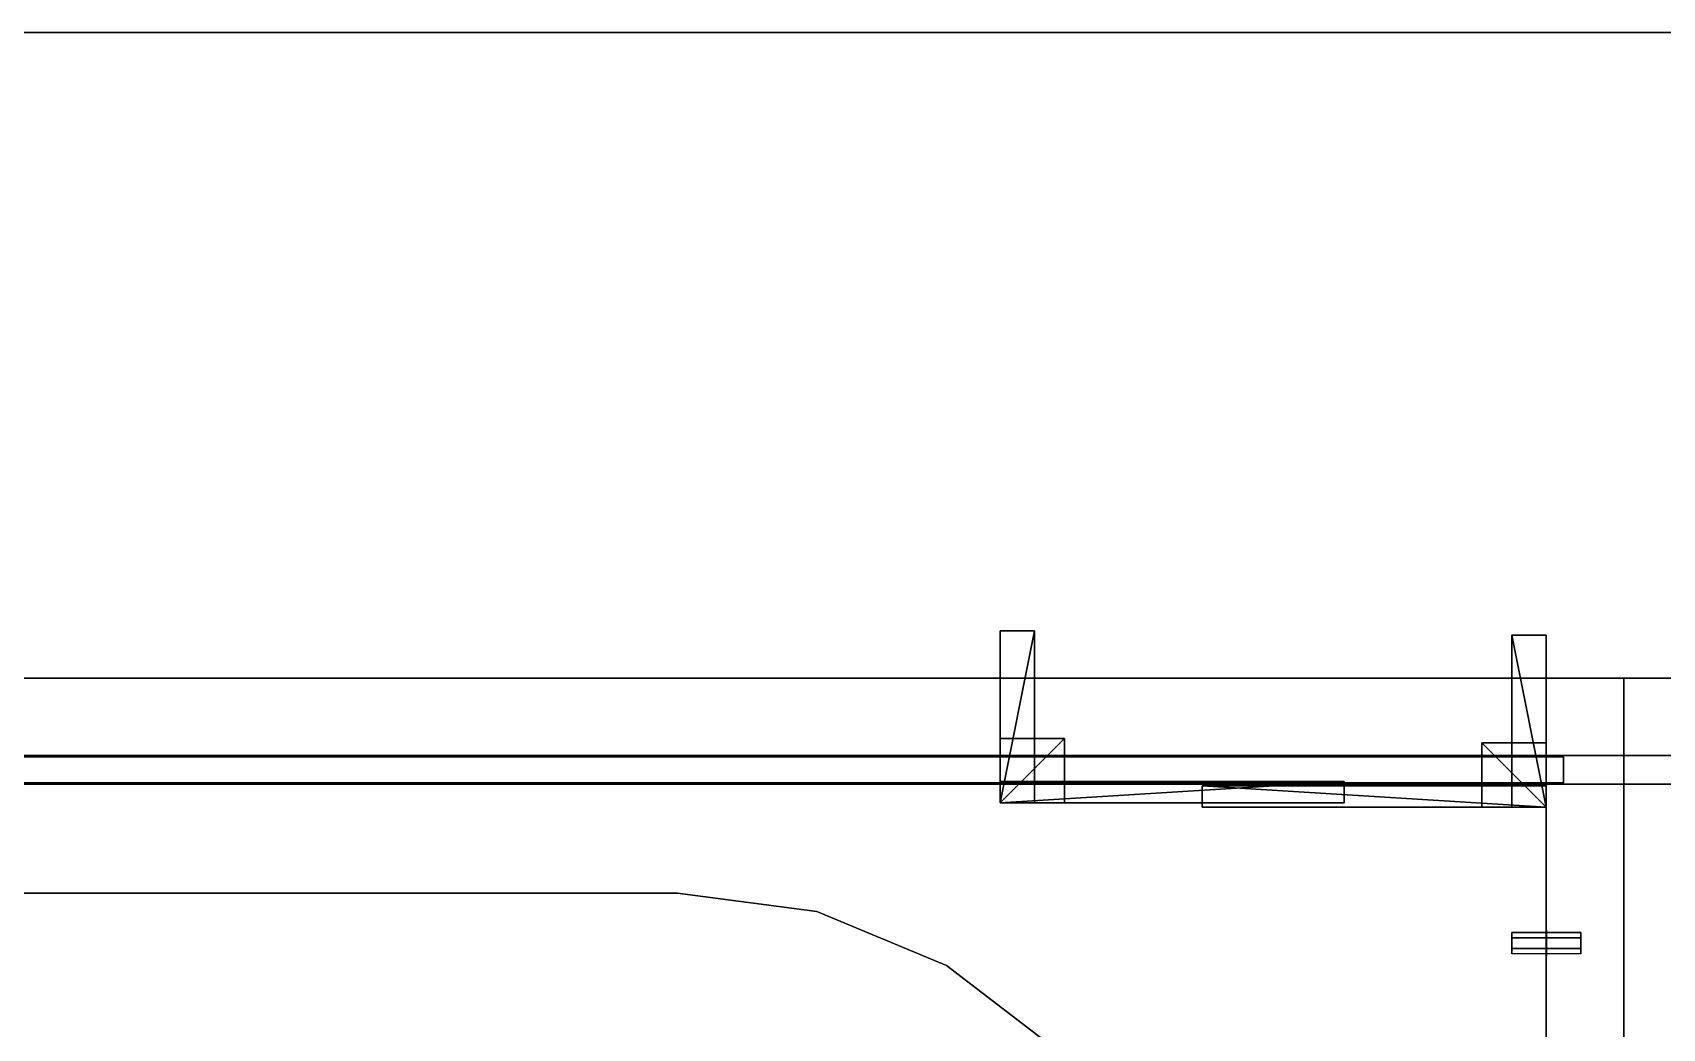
# Model space of a CAD drawing. Extents: x 0 to 3903, y -1756 to 0.
# Drawn here: x 2775 to 3154, y -249.4 to -18 of the extents above; entities that cross this region are included whole.
import ezdxf

# ---------------------------------------------------------------- set-up
doc = ezdxf.new("R2010")
doc.units = 0
for name, color, linetype in [('LAYER0', 7, 'CONTINUOUS'), ('LAYER1', 7, 'CONTINUOUS'), ('LAYER145', 35, 'CONTINUOUS'), ('LAYER146', 35, 'CONTINUOUS'), ('LAYER149', 35, 'CONTINUOUS'), ('LAYER151', 8, 'CONTINUOUS'), ('LAYER233', 7, 'CONTINUOUS'), ('LAYER242', 2, 'CONTINUOUS'), ('LAYER243', 7, 'CONTINUOUS'), ('LAYER244', 253, 'CONTINUOUS'), ('LAYER245', 253, 'CONTINUOUS'), ('LAYER246', 253, 'CONTINUOUS'), ('LAYER247', 253, 'CONTINUOUS'), ('LAYER248', 253, 'CONTINUOUS'), ('LAYER249', 253, 'CONTINUOUS'), ('LAYER250', 7, 'CONTINUOUS'), ('LAYER251', 7, 'CONTINUOUS'), ('LAYER252', 7, 'CONTINUOUS'), ('LAYER253', 7, 'CONTINUOUS'), ('LAYER254', 7, 'CONTINUOUS'), ('LAYER258', 254, 'CONTINUOUS'), ('LAYER259', 7, 'CONTINUOUS'), ('LAYER263', 254, 'CONTINUOUS'), ('LAYER278', 7, 'CONTINUOUS'), ('LAYER47', 2, 'CONTINUOUS'), ('LAYER48', 7, 'CONTINUOUS'), ('LAYER49', 253, 'CONTINUOUS'), ('LAYER50', 253, 'CONTINUOUS'), ('LAYER51', 253, 'CONTINUOUS'), ('LAYER52', 253, 'CONTINUOUS'), ('LAYER53', 253, 'CONTINUOUS'), ('LAYER54', 253, 'CONTINUOUS'), ('LAYER55', 7, 'CONTINUOUS'), ('LAYER68', 7, 'CONTINUOUS'), ('LAYER70', 7, 'CONTINUOUS')]:
    doc.layers.add(name, color=color, linetype=linetype)

msp = doc.modelspace()

# ---------------------------------------------------------------- linework, layer by layer
at = {"layer": 'LAYER0', "invisible_edges": 1}
for points in [[(3902.994, -18.002), (0.0042, -1756.002), (0.0042, -18.002), (3902.994, -18.002)], [(0.0042, -1756.002), (3902.994, -18.002), (3902.994, -1756.002), (0.0042, -1756.002)], [(0.0042, -18.002, 5), (3902.994, -18.002), (0.0042, -18.002), (0.0042, -18.002, 5)], [(3902.994, -18.002), (0.0042, -18.002, 5), (3902.994, -18.002, 5), (3902.994, -18.002)], [(3902.994, -1756.002, 5), (0.0042, -18.002, 5), (0.0042, -1756.002, 5), (3902.994, -1756.002, 5)], [(0.0042, -18.002, 5), (3902.994, -1756.002, 5), (3902.994, -18.002, 5), (0.0042, -18.002, 5)]]:
    msp.add_3dface(points, dxfattribs=at)
at = {"layer": 'LAYER1'}
for points, invisible_edges in [([(150.0021, -168.0032, 5), (0.0021, -18.0032, 5), (3903.002, -18.0032, 5), (150.0021, -168.0032, 5)], 5), ([(0.0021, -18.0032, 2955), (3903.002, -18.0032, 5), (0.0021, -18.0032, 5), (0.0021, -18.0032, 2955)], 1), ([(3903.002, -18.0032, 5), (0.0021, -18.0032, 2955), (3903.002, -18.0032, 2955), (3903.002, -18.0032, 5)], 1), ([(150.0021, -168.0032, 5), (3903.002, -18.0032, 5), (3753.002, -168.0032, 5), (150.0021, -168.0032, 5)], 3), ([(150.0021, -168.0032, 2955), (3042.972, -168.0032, 1170), (3753.002, -168.0032, 2955), (150.0021, -168.0032, 2955)], 3), ([(150.0021, -168.0032, 2955), (666.0021, -168.0032, 1163), (3042.972, -168.0032, 1170), (150.0021, -168.0032, 2955)], 7), ([(150.0021, -168.0032, 5), (3162.972, -168.0032, 1090), (726.0021, -168.0032, 1083), (150.0021, -168.0032, 5)], 7), ([(3753.002, -168.0032, 5), (3162.972, -168.0032, 1090), (150.0021, -168.0032, 5), (3753.002, -168.0032, 5)], 3), ([(726.0021, -168.0032, 1163), (3042.972, -168.0032, 1170), (666.0021, -168.0032, 1163), (726.0021, -168.0032, 1163)], 3), ([(726.0021, -168.0032, 1163), (3042.972, -168.0032, 1090), (3042.972, -168.0032, 1170), (726.0021, -168.0032, 1163)], 5), ([(3042.972, -168.0032, 1090), (726.0021, -168.0032, 1083), (3162.972, -168.0032, 1090), (3042.972, -168.0032, 1090)], 3), ([(726.0021, -168.0032, 1083), (3042.972, -168.0032, 1090), (726.0021, -168.0032, 1163), (726.0021, -168.0032, 1083)], 3), ([(3162.972, -168.0032, 1170), (3753.002, -168.0032, 2955), (3042.972, -168.0032, 1170), (3162.972, -168.0032, 1170)], 3)]:
    msp.add_3dface(points, dxfattribs=dict(at, invisible_edges=invisible_edges))
at = {"layer": 'LAYER145'}
for points, invisible_edges in [([(3753, -168, 910), (2405, -168, 885), (2405, -168, 910), (3753, -168, 910)], 1), ([(2405, -168, 885), (3753, -168, 910), (3753, -168, 885), (2405, -168, 885)], 1), ([(2625, -218, 885), (2405, -168, 885), (2925, -218, 885), (2625, -218, 885)], 3), ([(3753, -168, 885), (2925, -218, 885), (2405, -168, 885), (3753, -168, 885)], 3), ([(2405, -168, 910), (2625, -218, 910), (3753, -168, 910), (2405, -168, 910)], 3), ([(2925, -218, 910), (3753, -168, 910), (2625, -218, 910), (2925, -218, 910)], 3), ([(2925, -218, 885), (3753, -168, 885), (2957.35, -222.26, 885), (2925, -218, 885)], 3), ([(2957.35, -222.26, 910), (3753, -168, 910), (2925, -218, 910), (2957.35, -222.26, 910)], 3), ([(2957.35, -222.26, 885), (3753, -168, 885), (2987.5, -234.75, 885), (2957.35, -222.26, 885)], 3), ([(2987.5, -234.75, 910), (3753, -168, 910), (2957.35, -222.26, 910), (2987.5, -234.75, 910)], 3), ([(2987.5, -234.75, 885), (3753, -168, 885), (3753, -738, 885), (2987.5, -234.75, 885)], 5), ([(3753, -168, 910), (2987.5, -234.75, 910), (3753, -738, 910), (3753, -168, 910)], 3), ([(2987.5, -234.75, 885), (3753, -738, 885), (3013.39, -254.6101, 885), (2987.5, -234.75, 885)], 3), ([(3753, -738, 910), (2987.5, -234.75, 910), (3013.39, -254.6101, 910), (3753, -738, 910)], 5)]:
    msp.add_3dface(points, dxfattribs=dict(at, invisible_edges=invisible_edges))
at = {"layer": 'LAYER146'}
for points, invisible_edges in [([(3735, -186, 910), (2405, -168, 910), (3753, -168, 910), (3735, -186, 910)], 5), ([(2405, -168, 910), (3735, -186, 910), (2423, -186, 910), (2405, -168, 910)], 5), ([(2405, -168, 930), (3753, -168, 910), (2405, -168, 910), (2405, -168, 930)], 1), ([(3753, -168, 910), (2405, -168, 930), (3753, -168, 930), (3753, -168, 910)], 1), ([(2405, -168, 930), (3735, -186, 930), (3753, -168, 930), (2405, -168, 930)], 3), ([(3735, -186, 930), (2405, -168, 930), (2423, -186, 930), (3735, -186, 930)], 3), ([(3735, -186, 930), (2423, -186, 910), (3735, -186, 910), (3735, -186, 930)], 1), ([(2423, -186, 910), (3735, -186, 930), (2423, -186, 930), (2423, -186, 910)], 1)]:
    msp.add_3dface(points, dxfattribs=dict(at, invisible_edges=invisible_edges))
at = {"layer": 'LAYER149'}
for points, invisible_edges in [([(3753, -168.001, 930), (3735, -186.001, 930), (155, -168.001, 930), (3753, -168.001, 930)], 3), ([(155, -168.001, 930), (3735, -186.001, 930), (173, -186.001, 930), (155, -168.001, 930)], 5), ([(155, -168.001, 980), (3753, -168.001, 930), (155, -168.001, 930), (155, -168.001, 980)], 1), ([(3753, -168.001, 930), (155, -168.001, 980), (3753, -168.001, 980), (3753, -168.001, 930)], 1), ([(3735, -186.001, 980), (3753, -168.001, 980), (155, -168.001, 980), (3735, -186.001, 980)], 5), ([(3735, -186.001, 980), (155, -168.001, 980), (173, -186.001, 980), (3735, -186.001, 980)], 3), ([(3735, -186.001, 980), (173, -186.001, 930), (3735, -186.001, 930), (3735, -186.001, 980)], 1), ([(173, -186.001, 930), (3735, -186.001, 980), (173, -186.001, 980), (173, -186.001, 930)], 1)]:
    msp.add_3dface(points, dxfattribs=dict(at, invisible_edges=invisible_edges))
at = {"layer": 'LAYER151', "invisible_edges": 1}
for points in [[(3535, -168, 1605), (907.0002, -538, 1605), (907.0002, -168, 1605), (3535, -168, 1605)], [(907.0002, -538, 1605), (3535, -168, 1605), (3535, -538, 1605), (907.0002, -538, 1605)], [(907.0002, -168, 1623), (3535, -168, 1605), (907.0002, -168, 1605), (907.0002, -168, 1623)], [(3535, -168, 1605), (907.0002, -168, 1623), (3535, -168, 1623), (3535, -168, 1605)], [(3535, -538, 1623), (907.0002, -168, 1623), (907.0002, -538, 1623), (3535, -538, 1623)], [(907.0002, -168, 1623), (3535, -538, 1623), (3535, -168, 1623), (907.0002, -168, 1623)]]:
    msp.add_3dface(points, dxfattribs=at)
at = {"layer": 'LAYER233', "invisible_edges": 1}
for points in [[(3127, -168, 1623), (3127, -518, 2487), (3127, -168, 2487), (3127, -168, 1623)], [(3127, -518, 2487), (3127, -168, 1623), (3127, -518, 1623), (3127, -518, 2487)], [(3127, -168, 1623), (3145, -518, 1623), (3127, -518, 1623), (3127, -168, 1623)], [(3145, -518, 1623), (3127, -168, 1623), (3145, -168, 1623), (3145, -518, 1623)], [(3145, -168, 2487), (3127, -518, 2487), (3145, -518, 2487), (3145, -168, 2487)], [(3127, -518, 2487), (3145, -168, 2487), (3127, -168, 2487), (3127, -518, 2487)], [(3145, -168, 2487), (3127, -168, 1623), (3127, -168, 2487), (3145, -168, 2487)], [(3127, -168, 1623), (3145, -168, 2487), (3145, -168, 1623), (3127, -168, 1623)], [(3145, -518, 1623), (3145, -168, 2487), (3145, -518, 2487), (3145, -518, 1623)], [(3145, -168, 2487), (3145, -518, 1623), (3145, -168, 1623), (3145, -168, 2487)]]:
    msp.add_3dface(points, dxfattribs=at)
at = {"layer": 'LAYER242'}
for points in [[(3047, -198, 2456.5), (3047, -193, 2433.5), (3047, -198, 2433.5), (3047, -198, 2456.5)], [(3047, -193, 2456.5), (3047, -193, 2433.5), (3047, -198, 2456.5), (3047, -193, 2456.5)], [(3127, -198, 2456.5), (3047, -193, 2456.5), (3047, -198, 2456.5), (3127, -198, 2456.5)], [(3127, -193, 2456.5), (3047, -193, 2456.5), (3127, -198, 2456.5), (3127, -193, 2456.5)], [(3047, -193, 2433.5), (3127, -198, 2433.5), (3047, -198, 2433.5), (3047, -193, 2433.5)], [(3127, -193, 2433.5), (3127, -198, 2433.5), (3047, -193, 2433.5), (3127, -193, 2433.5)], [(3047, -193, 2456.5), (3127, -193, 2433.5), (3047, -193, 2433.5), (3047, -193, 2456.5)], [(3127, -193, 2456.5), (3127, -193, 2433.5), (3047, -193, 2456.5), (3127, -193, 2456.5)], [(3127, -198, 2433.5), (3127, -193, 2456.5), (3127, -198, 2456.5), (3127, -198, 2433.5)], [(3127, -193, 2433.5), (3127, -193, 2456.5), (3127, -198, 2433.5), (3127, -193, 2433.5)], [(3047, -198, 2433.5), (3127, -198, 2456.5), (3047, -198, 2456.5), (3047, -198, 2433.5)], [(3127, -198, 2433.5), (3127, -198, 2456.5), (3047, -198, 2433.5), (3127, -198, 2433.5)]]:
    msp.add_3dface(points, dxfattribs=at)
at = {"layer": 'LAYER243', "invisible_edges": 1}
for points in [[(3127, -198, 2456.5), (3047, -193, 2456.5), (3047, -198, 2456.5), (3127, -198, 2456.5)], [(3047, -193, 2456.5), (3127, -198, 2456.5), (3127, -193, 2456.5), (3047, -193, 2456.5)], [(3047, -193, 2456.5), (3047, -198, 2433.5), (3047, -198, 2456.5), (3047, -193, 2456.5)], [(3047, -198, 2433.5), (3047, -193, 2456.5), (3047, -193, 2433.5), (3047, -198, 2433.5)], [(3127, -193, 2433.5), (3047, -198, 2433.5), (3047, -193, 2433.5), (3127, -193, 2433.5)], [(3047, -198, 2433.5), (3127, -193, 2433.5), (3127, -198, 2433.5), (3047, -198, 2433.5)], [(3047, -193, 2456.5), (3127, -193, 2433.5), (3047, -193, 2433.5), (3047, -193, 2456.5)], [(3127, -193, 2433.5), (3047, -193, 2456.5), (3127, -193, 2456.5), (3127, -193, 2433.5)], [(3127, -193, 2433.5), (3127, -198, 2456.5), (3127, -198, 2433.5), (3127, -193, 2433.5)], [(3127, -198, 2456.5), (3127, -193, 2433.5), (3127, -193, 2456.5), (3127, -198, 2456.5)], [(3127, -198, 2456.5), (3047, -198, 2433.5), (3127, -198, 2433.5), (3127, -198, 2456.5)], [(3047, -198, 2433.5), (3127, -198, 2456.5), (3047, -198, 2456.5), (3047, -198, 2433.5)]]:
    msp.add_3dface(points, dxfattribs=at)
at = {"layer": 'LAYER244'}
for points in [[(3112, -198, 2456.5), (3112, -183, 2441.5), (3112, -198, 2441.5), (3112, -198, 2456.5)], [(3112, -183, 2456.5), (3112, -183, 2441.5), (3112, -198, 2456.5), (3112, -183, 2456.5)], [(3127, -198, 2456.5), (3112, -183, 2456.5), (3112, -198, 2456.5), (3127, -198, 2456.5)], [(3127, -183, 2456.5), (3112, -183, 2456.5), (3127, -198, 2456.5), (3127, -183, 2456.5)], [(3112, -183, 2441.5), (3127, -198, 2441.5), (3112, -198, 2441.5), (3112, -183, 2441.5)], [(3127, -183, 2441.5), (3127, -198, 2441.5), (3112, -183, 2441.5), (3127, -183, 2441.5)], [(3112, -183, 2456.5), (3127, -183, 2441.5), (3112, -183, 2441.5), (3112, -183, 2456.5)], [(3127, -183, 2456.5), (3127, -183, 2441.5), (3112, -183, 2456.5), (3127, -183, 2456.5)], [(3127, -198, 2441.5), (3127, -183, 2456.5), (3127, -198, 2456.5), (3127, -198, 2441.5)], [(3127, -183, 2441.5), (3127, -183, 2456.5), (3127, -198, 2441.5), (3127, -183, 2441.5)], [(3112, -198, 2441.5), (3127, -198, 2456.5), (3112, -198, 2456.5), (3112, -198, 2441.5)], [(3127, -198, 2441.5), (3127, -198, 2456.5), (3112, -198, 2441.5), (3127, -198, 2441.5)]]:
    msp.add_3dface(points, dxfattribs=at)
at = {"layer": 'LAYER245'}
for points in [[(3112, -198, 2456.5), (3112, -183, 2441.5), (3112, -198, 2441.5), (3112, -198, 2456.5)], [(3112, -183, 2456.5), (3112, -183, 2441.5), (3112, -198, 2456.5), (3112, -183, 2456.5)], [(3127, -198, 2456.5), (3112, -183, 2456.5), (3112, -198, 2456.5), (3127, -198, 2456.5)], [(3127, -183, 2456.5), (3112, -183, 2456.5), (3127, -198, 2456.5), (3127, -183, 2456.5)], [(3112, -183, 2441.5), (3127, -198, 2441.5), (3112, -198, 2441.5), (3112, -183, 2441.5)], [(3127, -183, 2441.5), (3127, -198, 2441.5), (3112, -183, 2441.5), (3127, -183, 2441.5)], [(3112, -183, 2456.5), (3127, -183, 2441.5), (3112, -183, 2441.5), (3112, -183, 2456.5)], [(3127, -183, 2456.5), (3127, -183, 2441.5), (3112, -183, 2456.5), (3127, -183, 2456.5)], [(3127, -198, 2441.5), (3127, -183, 2456.5), (3127, -198, 2456.5), (3127, -198, 2441.5)], [(3127, -183, 2441.5), (3127, -183, 2456.5), (3127, -198, 2441.5), (3127, -183, 2441.5)], [(3112, -198, 2441.5), (3127, -198, 2456.5), (3112, -198, 2456.5), (3112, -198, 2441.5)], [(3127, -198, 2441.5), (3127, -198, 2456.5), (3112, -198, 2441.5), (3127, -198, 2441.5)]]:
    msp.add_3dface(points, dxfattribs=at)
at = {"layer": 'LAYER246'}
for points in [[(3112, -198, 2456.5), (3112, -183, 2441.5), (3112, -198, 2441.5), (3112, -198, 2456.5)], [(3112, -183, 2456.5), (3112, -183, 2441.5), (3112, -198, 2456.5), (3112, -183, 2456.5)], [(3127, -198, 2456.5), (3112, -183, 2456.5), (3112, -198, 2456.5), (3127, -198, 2456.5)], [(3127, -183, 2456.5), (3112, -183, 2456.5), (3127, -198, 2456.5), (3127, -183, 2456.5)], [(3112, -183, 2441.5), (3127, -198, 2441.5), (3112, -198, 2441.5), (3112, -183, 2441.5)], [(3127, -183, 2441.5), (3127, -198, 2441.5), (3112, -183, 2441.5), (3127, -183, 2441.5)], [(3112, -183, 2456.5), (3127, -183, 2441.5), (3112, -183, 2441.5), (3112, -183, 2456.5)], [(3127, -183, 2456.5), (3127, -183, 2441.5), (3112, -183, 2456.5), (3127, -183, 2456.5)], [(3127, -198, 2441.5), (3127, -183, 2456.5), (3127, -198, 2456.5), (3127, -198, 2441.5)], [(3127, -183, 2441.5), (3127, -183, 2456.5), (3127, -198, 2441.5), (3127, -183, 2441.5)], [(3112, -198, 2441.5), (3127, -198, 2456.5), (3112, -198, 2456.5), (3112, -198, 2441.5)], [(3127, -198, 2441.5), (3127, -198, 2456.5), (3112, -198, 2441.5), (3127, -198, 2441.5)]]:
    msp.add_3dface(points, dxfattribs=at)
at = {"layer": 'LAYER247'}
for points in [[(3112, -198, 2456.5), (3112, -183, 2441.5), (3112, -198, 2441.5), (3112, -198, 2456.5)], [(3112, -183, 2456.5), (3112, -183, 2441.5), (3112, -198, 2456.5), (3112, -183, 2456.5)], [(3127, -198, 2456.5), (3112, -183, 2456.5), (3112, -198, 2456.5), (3127, -198, 2456.5)], [(3127, -183, 2456.5), (3112, -183, 2456.5), (3127, -198, 2456.5), (3127, -183, 2456.5)], [(3112, -183, 2441.5), (3127, -198, 2441.5), (3112, -198, 2441.5), (3112, -183, 2441.5)], [(3127, -183, 2441.5), (3127, -198, 2441.5), (3112, -183, 2441.5), (3127, -183, 2441.5)], [(3112, -183, 2456.5), (3127, -183, 2441.5), (3112, -183, 2441.5), (3112, -183, 2456.5)], [(3127, -183, 2456.5), (3127, -183, 2441.5), (3112, -183, 2456.5), (3127, -183, 2456.5)], [(3127, -198, 2441.5), (3127, -183, 2456.5), (3127, -198, 2456.5), (3127, -198, 2441.5)], [(3127, -183, 2441.5), (3127, -183, 2456.5), (3127, -198, 2441.5), (3127, -183, 2441.5)], [(3112, -198, 2441.5), (3127, -198, 2456.5), (3112, -198, 2456.5), (3112, -198, 2441.5)], [(3127, -198, 2441.5), (3127, -198, 2456.5), (3112, -198, 2441.5), (3127, -198, 2441.5)]]:
    msp.add_3dface(points, dxfattribs=at)
at = {"layer": 'LAYER248'}
for points in [[(3119, -198, 2456.5), (3119, -158, 2448.5), (3119, -198, 2448.5), (3119, -198, 2456.5)], [(3119, -158, 2456.5), (3119, -158, 2448.5), (3119, -198, 2456.5), (3119, -158, 2456.5)], [(3127, -198, 2456.5), (3119, -158, 2456.5), (3119, -198, 2456.5), (3127, -198, 2456.5)], [(3127, -158, 2456.5), (3119, -158, 2456.5), (3127, -198, 2456.5), (3127, -158, 2456.5)], [(3119, -158, 2448.5), (3127, -198, 2448.5), (3119, -198, 2448.5), (3119, -158, 2448.5)], [(3127, -158, 2448.5), (3127, -198, 2448.5), (3119, -158, 2448.5), (3127, -158, 2448.5)], [(3119, -158, 2456.5), (3127, -158, 2448.5), (3119, -158, 2448.5), (3119, -158, 2456.5)], [(3127, -158, 2456.5), (3127, -158, 2448.5), (3119, -158, 2456.5), (3127, -158, 2456.5)], [(3127, -198, 2448.5), (3127, -158, 2456.5), (3127, -198, 2456.5), (3127, -198, 2448.5)], [(3127, -158, 2448.5), (3127, -158, 2456.5), (3127, -198, 2448.5), (3127, -158, 2448.5)], [(3119, -198, 2448.5), (3127, -198, 2456.5), (3119, -198, 2456.5), (3119, -198, 2448.5)], [(3127, -198, 2448.5), (3127, -198, 2456.5), (3119, -198, 2448.5), (3127, -198, 2448.5)]]:
    msp.add_3dface(points, dxfattribs=at)
at = {"layer": 'LAYER249'}
for points in [[(3047, -198, 2456.5), (3047, -193, 2440.5), (3047, -198, 2440.5), (3047, -198, 2456.5)], [(3047, -193, 2456.5), (3047, -193, 2440.5), (3047, -198, 2456.5), (3047, -193, 2456.5)], [(3127, -198, 2456.5), (3047, -193, 2456.5), (3047, -198, 2456.5), (3127, -198, 2456.5)], [(3127, -193, 2456.5), (3047, -193, 2456.5), (3127, -198, 2456.5), (3127, -193, 2456.5)], [(3047, -193, 2440.5), (3127, -198, 2440.5), (3047, -198, 2440.5), (3047, -193, 2440.5)], [(3127, -193, 2440.5), (3127, -198, 2440.5), (3047, -193, 2440.5), (3127, -193, 2440.5)], [(3047, -193, 2456.5), (3127, -193, 2440.5), (3047, -193, 2440.5), (3047, -193, 2456.5)], [(3127, -193, 2456.5), (3127, -193, 2440.5), (3047, -193, 2456.5), (3127, -193, 2456.5)], [(3127, -198, 2440.5), (3127, -193, 2456.5), (3127, -198, 2456.5), (3127, -198, 2440.5)], [(3127, -193, 2440.5), (3127, -193, 2456.5), (3127, -198, 2440.5), (3127, -193, 2440.5)], [(3047, -198, 2440.5), (3127, -198, 2456.5), (3047, -198, 2456.5), (3047, -198, 2440.5)], [(3127, -198, 2440.5), (3127, -198, 2456.5), (3047, -198, 2440.5), (3127, -198, 2440.5)]]:
    msp.add_3dface(points, dxfattribs=at)
at = {"layer": 'LAYER250', "invisible_edges": 1}
for points in [[(3127, -168, 1624), (2423, -518, 1624), (2423, -168, 1624), (3127, -168, 1624)], [(2423, -518, 1624), (3127, -168, 1624), (3127, -518, 1624), (2423, -518, 1624)], [(2423, -168, 1642), (3127, -168, 1624), (2423, -168, 1624), (2423, -168, 1642)], [(3127, -168, 1624), (2423, -168, 1642), (3127, -168, 1642), (3127, -168, 1624)], [(3127, -518, 1642), (2423, -168, 1642), (2423, -518, 1642), (3127, -518, 1642)], [(2423, -168, 1642), (3127, -518, 1642), (3127, -168, 1642), (2423, -168, 1642)], [(3127, -168, 1624), (3127, -518, 1642), (3127, -518, 1624), (3127, -168, 1624)], [(3127, -518, 1642), (3127, -168, 1624), (3127, -168, 1642), (3127, -518, 1642)]]:
    msp.add_3dface(points, dxfattribs=at)
at = {"layer": 'LAYER251', "invisible_edges": 1}
for points in [[(2423, -168, 2486), (3127, -518, 2486), (3127, -168, 2486), (2423, -168, 2486)], [(3127, -518, 2486), (2423, -168, 2486), (2423, -518, 2486), (3127, -518, 2486)], [(3127, -168, 2468), (2423, -168, 2486), (3127, -168, 2486), (3127, -168, 2468)], [(2423, -168, 2486), (3127, -168, 2468), (2423, -168, 2468), (2423, -168, 2486)], [(2423, -518, 2468), (3127, -168, 2468), (3127, -518, 2468), (2423, -518, 2468)], [(3127, -168, 2468), (2423, -518, 2468), (2423, -168, 2468), (3127, -168, 2468)], [(3127, -168, 2468), (3127, -518, 2486), (3127, -518, 2468), (3127, -168, 2468)], [(3127, -518, 2486), (3127, -168, 2468), (3127, -168, 2486), (3127, -518, 2486)]]:
    msp.add_3dface(points, dxfattribs=at)
at = {"layer": 'LAYER252', "invisible_edges": 1}
for points in [[(2419, -186.3, 1638), (3131, -192.3, 1638), (2419, -192.3, 1638), (2419, -186.3, 1638)], [(3131, -192.3, 1638), (2419, -186.3, 1638), (3131, -186.3, 1638), (3131, -192.3, 1638)], [(3131, -186.3, 2472), (2419, -192.3, 2472), (3131, -192.3, 2472), (3131, -186.3, 2472)], [(2419, -192.3, 2472), (3131, -186.3, 2472), (2419, -186.3, 2472), (2419, -192.3, 2472)], [(2419, -186.3, 1638), (3131, -186.3, 2472), (3131, -186.3, 1638), (2419, -186.3, 1638)], [(3131, -186.3, 2472), (2419, -186.3, 1638), (2419, -186.3, 2472), (3131, -186.3, 2472)], [(3131, -186.3, 2472), (3131, -192.3, 1638), (3131, -186.3, 1638), (3131, -186.3, 2472)], [(3131, -192.3, 1638), (3131, -186.3, 2472), (3131, -192.3, 2472), (3131, -192.3, 1638)], [(2419, -192.3, 2472), (3131, -192.3, 1638), (3131, -192.3, 2472), (2419, -192.3, 2472)], [(3131, -192.3, 1638), (2419, -192.3, 2472), (2419, -192.3, 1638), (3131, -192.3, 1638)]]:
    msp.add_3dface(points, dxfattribs=at)
at = {"layer": 'LAYER253', "invisible_edges": 1}
for points in [[(3127, -168, 2468), (2423, -168, 2348), (2423, -168, 2468), (3127, -168, 2468)], [(2423, -168, 2348), (3127, -168, 2468), (3127, -168, 2348), (2423, -168, 2348)], [(3127, -186, 2348), (2423, -168, 2348), (3127, -168, 2348), (3127, -186, 2348)], [(2423, -168, 2348), (3127, -186, 2348), (2423, -186, 2348), (2423, -168, 2348)], [(2423, -186, 2468), (3127, -168, 2468), (2423, -168, 2468), (2423, -186, 2468)], [(3127, -168, 2468), (2423, -186, 2468), (3127, -186, 2468), (3127, -168, 2468)], [(3127, -168, 2468), (3127, -186, 2348), (3127, -168, 2348), (3127, -168, 2468)], [(3127, -186, 2348), (3127, -168, 2468), (3127, -186, 2468), (3127, -186, 2348)], [(3127, -186, 2348), (2423, -186, 2468), (2423, -186, 2348), (3127, -186, 2348)], [(2423, -186, 2468), (3127, -186, 2348), (3127, -186, 2468), (2423, -186, 2468)]]:
    msp.add_3dface(points, dxfattribs=at)
at = {"layer": 'LAYER254', "invisible_edges": 1}
for points in [[(3127, -192.5999, 1905.333), (2423, -497.9998, 1905.333), (2423, -192.5999, 1905.333), (3127, -192.5999, 1905.333)], [(2423, -497.9998, 1905.333), (3127, -192.5999, 1905.333), (3127, -497.9998, 1905.333), (2423, -497.9998, 1905.333)], [(2423, -192.5999, 1923.333), (3127, -192.5999, 1905.333), (2423, -192.5999, 1905.333), (2423, -192.5999, 1923.333)], [(3127, -192.5999, 1905.333), (2423, -192.5999, 1923.333), (3127, -192.5999, 1923.333), (3127, -192.5999, 1905.333)], [(3127, -497.9998, 1923.333), (2423, -192.5999, 1923.333), (2423, -497.9998, 1923.333), (3127, -497.9998, 1923.333)], [(2423, -192.5999, 1923.333), (3127, -497.9998, 1923.333), (3127, -192.5999, 1923.333), (2423, -192.5999, 1923.333)], [(3127, -192.5999, 1905.333), (3127, -497.9998, 1923.333), (3127, -497.9998, 1905.333), (3127, -192.5999, 1905.333)], [(3127, -497.9998, 1923.333), (3127, -192.5999, 1905.333), (3127, -192.5999, 1923.333), (3127, -497.9998, 1923.333)]]:
    msp.add_3dface(points, dxfattribs=at)
at = {"layer": 'LAYER258'}
for points in [[(3119, -232.0999, 1902.833), (3119, -227.0999, 1902.833), (3119, -228.3499, 1904.998), (3119, -230.8499, 1904.998)], [(3119, -232.0999, 1902.833), (3119, -230.8499, 1900.668), (3119, -228.3499, 1900.668), (3119, -227.0999, 1902.833)], [(3126.95, -226.5999, 1902.833), (3126.95, -232.5999, 1902.833), (3126.95, -231.0999, 1905.431), (3126.95, -228.0999, 1905.431)], [(3126.95, -226.5999, 1902.833), (3126.95, -232.5999, 1902.833), (3126.95, -231.0999, 1900.235), (3126.95, -228.0999, 1900.235)], [(3127.05, -226.5999, 1902.833), (3127.05, -232.5999, 1902.833), (3127.05, -231.0999, 1905.431), (3127.05, -228.0999, 1905.431)], [(3127.05, -226.5999, 1902.833), (3127.05, -232.5999, 1902.833), (3127.05, -231.0999, 1900.235), (3127.05, -228.0999, 1900.235)], [(3135, -232.0999, 1902.833), (3135, -227.0999, 1902.833), (3135, -228.3499, 1904.998), (3135, -230.8499, 1904.998)], [(3135, -232.0999, 1902.833), (3135, -230.8499, 1900.668), (3135, -228.3499, 1900.668), (3135, -227.0999, 1902.833)]]:
    msp.add_3dface(points, dxfattribs=at)
at = {"layer": 'LAYER259', "invisible_edges": 1}
for points in [[(3127, -192.5999, 2186.666), (2423, -497.9998, 2186.666), (2423, -192.5999, 2186.666), (3127, -192.5999, 2186.666)], [(2423, -497.9998, 2186.666), (3127, -192.5999, 2186.666), (3127, -497.9998, 2186.666), (2423, -497.9998, 2186.666)], [(2423, -192.5999, 2204.666), (3127, -192.5999, 2186.666), (2423, -192.5999, 2186.666), (2423, -192.5999, 2204.666)], [(3127, -192.5999, 2186.666), (2423, -192.5999, 2204.666), (3127, -192.5999, 2204.666), (3127, -192.5999, 2186.666)], [(3127, -497.9998, 2204.666), (2423, -192.5999, 2204.666), (2423, -497.9998, 2204.666), (3127, -497.9998, 2204.666)], [(2423, -192.5999, 2204.666), (3127, -497.9998, 2204.666), (3127, -192.5999, 2204.666), (2423, -192.5999, 2204.666)], [(3127, -192.5999, 2186.666), (3127, -497.9998, 2204.666), (3127, -497.9998, 2186.666), (3127, -192.5999, 2186.666)], [(3127, -497.9998, 2204.666), (3127, -192.5999, 2186.666), (3127, -192.5999, 2204.666), (3127, -497.9998, 2204.666)]]:
    msp.add_3dface(points, dxfattribs=at)
at = {"layer": 'LAYER263'}
for points in [[(3119, -232.0999, 2184.166), (3119, -227.0999, 2184.166), (3119, -228.3499, 2186.331), (3119, -230.8499, 2186.331)], [(3119, -232.0999, 2184.166), (3119, -230.8499, 2182.001), (3119, -228.3499, 2182.001), (3119, -227.0999, 2184.166)], [(3126.95, -226.5999, 2184.166), (3126.95, -232.5999, 2184.166), (3126.95, -231.0999, 2186.764), (3126.95, -228.0999, 2186.764)], [(3126.95, -226.5999, 2184.166), (3126.95, -232.5999, 2184.166), (3126.95, -231.0999, 2181.568), (3126.95, -228.0999, 2181.568)], [(3127.05, -226.5999, 2184.166), (3127.05, -232.5999, 2184.166), (3127.05, -231.0999, 2186.764), (3127.05, -228.0999, 2186.764)], [(3127.05, -226.5999, 2184.166), (3127.05, -232.5999, 2184.166), (3127.05, -231.0999, 2181.568), (3127.05, -228.0999, 2181.568)], [(3135, -232.0999, 2184.166), (3135, -227.0999, 2184.166), (3135, -228.3499, 2186.331), (3135, -230.8499, 2186.331)], [(3135, -232.0999, 2184.166), (3135, -230.8499, 2182.001), (3135, -228.3499, 2182.001), (3135, -227.0999, 2184.166)]]:
    msp.add_3dface(points, dxfattribs=at)
at = {"layer": 'LAYER278', "invisible_edges": 1}
for points in [[(3145, -168, 1623), (3163, -518, 1623), (3145, -518, 1623), (3145, -168, 1623)], [(3163, -518, 1623), (3145, -168, 1623), (3163, -168, 1623), (3163, -518, 1623)], [(3163, -168, 2487), (3145, -518, 2487), (3163, -518, 2487), (3163, -168, 2487)], [(3145, -518, 2487), (3163, -168, 2487), (3145, -168, 2487), (3145, -518, 2487)], [(3145, -168, 1623), (3163, -168, 2487), (3163, -168, 1623), (3145, -168, 1623)], [(3163, -168, 2487), (3145, -168, 1623), (3145, -168, 2487), (3163, -168, 2487)], [(3145, -518, 2487), (3145, -168, 1623), (3145, -518, 1623), (3145, -518, 2487)], [(3145, -168, 1623), (3145, -518, 2487), (3145, -168, 2487), (3145, -168, 1623)]]:
    msp.add_3dface(points, dxfattribs=at)
at = {"layer": 'LAYER47'}
for points in [[(3080, -197, 843.5), (3080, -192, 843.5), (3000, -197, 843.5), (3080, -197, 843.5)], [(3000, -197, 843.5), (3080, -192, 843.5), (3000, -192, 843.5), (3000, -197, 843.5)], [(3000, -197, 843.5), (3000, -192, 843.5), (3000, -197, 820.5), (3000, -197, 843.5)], [(3000, -197, 820.5), (3000, -192, 843.5), (3000, -192, 820.5), (3000, -197, 820.5)], [(3080, -197, 820.5), (3000, -197, 820.5), (3080, -192, 820.5), (3080, -197, 820.5)], [(3080, -192, 820.5), (3000, -197, 820.5), (3000, -192, 820.5), (3080, -192, 820.5)], [(3080, -192, 820.5), (3000, -192, 820.5), (3080, -192, 843.5), (3080, -192, 820.5)], [(3080, -192, 843.5), (3000, -192, 820.5), (3000, -192, 843.5), (3080, -192, 843.5)], [(3080, -197, 820.5), (3080, -192, 820.5), (3080, -197, 843.5), (3080, -197, 820.5)], [(3080, -197, 843.5), (3080, -192, 820.5), (3080, -192, 843.5), (3080, -197, 843.5)], [(3080, -197, 843.5), (3000, -197, 843.5), (3080, -197, 820.5), (3080, -197, 843.5)], [(3080, -197, 820.5), (3000, -197, 843.5), (3000, -197, 820.5), (3080, -197, 820.5)]]:
    msp.add_3dface(points, dxfattribs=at)
at = {"layer": 'LAYER48', "invisible_edges": 1}
for points in [[(3000, -192, 843.5), (3080, -197, 843.5), (3080, -192, 843.5), (3000, -192, 843.5)], [(3080, -197, 843.5), (3000, -192, 843.5), (3000, -197, 843.5), (3080, -197, 843.5)], [(3000, -197, 820.5), (3080, -192, 820.5), (3080, -197, 820.5), (3000, -197, 820.5)], [(3080, -192, 820.5), (3000, -197, 820.5), (3000, -192, 820.5), (3080, -192, 820.5)], [(3000, -192, 843.5), (3000, -197, 820.5), (3000, -197, 843.5), (3000, -192, 843.5)], [(3000, -197, 820.5), (3000, -192, 843.5), (3000, -192, 820.5), (3000, -197, 820.5)], [(3080, -192, 820.5), (3000, -192, 843.5), (3080, -192, 843.5), (3080, -192, 820.5)], [(3000, -192, 843.5), (3080, -192, 820.5), (3000, -192, 820.5), (3000, -192, 843.5)], [(3080, -192, 820.5), (3080, -197, 843.5), (3080, -197, 820.5), (3080, -192, 820.5)], [(3080, -197, 843.5), (3080, -192, 820.5), (3080, -192, 843.5), (3080, -197, 843.5)], [(3000, -197, 820.5), (3080, -197, 843.5), (3000, -197, 843.5), (3000, -197, 820.5)], [(3080, -197, 843.5), (3000, -197, 820.5), (3080, -197, 820.5), (3080, -197, 843.5)]]:
    msp.add_3dface(points, dxfattribs=at)
at = {"layer": 'LAYER49'}
for points in [[(3015, -197, 843.5), (3015, -182, 843.5), (3000, -197, 843.5), (3015, -197, 843.5)], [(3000, -197, 843.5), (3015, -182, 843.5), (3000, -182, 843.5), (3000, -197, 843.5)], [(3000, -197, 843.5), (3000, -182, 843.5), (3000, -197, 828.5), (3000, -197, 843.5)], [(3000, -197, 828.5), (3000, -182, 843.5), (3000, -182, 828.5), (3000, -197, 828.5)], [(3015, -197, 828.5), (3000, -197, 828.5), (3015, -182, 828.5), (3015, -197, 828.5)], [(3015, -182, 828.5), (3000, -197, 828.5), (3000, -182, 828.5), (3015, -182, 828.5)], [(3015, -182, 828.5), (3000, -182, 828.5), (3015, -182, 843.5), (3015, -182, 828.5)], [(3015, -182, 843.5), (3000, -182, 828.5), (3000, -182, 843.5), (3015, -182, 843.5)], [(3015, -197, 828.5), (3015, -182, 828.5), (3015, -197, 843.5), (3015, -197, 828.5)], [(3015, -197, 843.5), (3015, -182, 828.5), (3015, -182, 843.5), (3015, -197, 843.5)], [(3015, -197, 843.5), (3000, -197, 843.5), (3015, -197, 828.5), (3015, -197, 843.5)], [(3015, -197, 828.5), (3000, -197, 843.5), (3000, -197, 828.5), (3015, -197, 828.5)]]:
    msp.add_3dface(points, dxfattribs=at)
at = {"layer": 'LAYER50'}
for points in [[(3015, -197, 843.5), (3015, -182, 843.5), (3000, -197, 843.5), (3015, -197, 843.5)], [(3000, -197, 843.5), (3015, -182, 843.5), (3000, -182, 843.5), (3000, -197, 843.5)], [(3000, -197, 843.5), (3000, -182, 843.5), (3000, -197, 828.5), (3000, -197, 843.5)], [(3000, -197, 828.5), (3000, -182, 843.5), (3000, -182, 828.5), (3000, -197, 828.5)], [(3015, -197, 828.5), (3000, -197, 828.5), (3015, -182, 828.5), (3015, -197, 828.5)], [(3015, -182, 828.5), (3000, -197, 828.5), (3000, -182, 828.5), (3015, -182, 828.5)], [(3015, -182, 828.5), (3000, -182, 828.5), (3015, -182, 843.5), (3015, -182, 828.5)], [(3015, -182, 843.5), (3000, -182, 828.5), (3000, -182, 843.5), (3015, -182, 843.5)], [(3015, -197, 828.5), (3015, -182, 828.5), (3015, -197, 843.5), (3015, -197, 828.5)], [(3015, -197, 843.5), (3015, -182, 828.5), (3015, -182, 843.5), (3015, -197, 843.5)], [(3015, -197, 843.5), (3000, -197, 843.5), (3015, -197, 828.5), (3015, -197, 843.5)], [(3015, -197, 828.5), (3000, -197, 843.5), (3000, -197, 828.5), (3015, -197, 828.5)]]:
    msp.add_3dface(points, dxfattribs=at)
at = {"layer": 'LAYER51'}
for points in [[(3015, -197, 843.5), (3015, -182, 843.5), (3000, -197, 843.5), (3015, -197, 843.5)], [(3000, -197, 843.5), (3015, -182, 843.5), (3000, -182, 843.5), (3000, -197, 843.5)], [(3000, -197, 843.5), (3000, -182, 843.5), (3000, -197, 828.5), (3000, -197, 843.5)], [(3000, -197, 828.5), (3000, -182, 843.5), (3000, -182, 828.5), (3000, -197, 828.5)], [(3015, -197, 828.5), (3000, -197, 828.5), (3015, -182, 828.5), (3015, -197, 828.5)], [(3015, -182, 828.5), (3000, -197, 828.5), (3000, -182, 828.5), (3015, -182, 828.5)], [(3015, -182, 828.5), (3000, -182, 828.5), (3015, -182, 843.5), (3015, -182, 828.5)], [(3015, -182, 843.5), (3000, -182, 828.5), (3000, -182, 843.5), (3015, -182, 843.5)], [(3015, -197, 828.5), (3015, -182, 828.5), (3015, -197, 843.5), (3015, -197, 828.5)], [(3015, -197, 843.5), (3015, -182, 828.5), (3015, -182, 843.5), (3015, -197, 843.5)], [(3015, -197, 843.5), (3000, -197, 843.5), (3015, -197, 828.5), (3015, -197, 843.5)], [(3015, -197, 828.5), (3000, -197, 843.5), (3000, -197, 828.5), (3015, -197, 828.5)]]:
    msp.add_3dface(points, dxfattribs=at)
at = {"layer": 'LAYER52'}
for points in [[(3015, -197, 843.5), (3015, -182, 843.5), (3000, -197, 843.5), (3015, -197, 843.5)], [(3000, -197, 843.5), (3015, -182, 843.5), (3000, -182, 843.5), (3000, -197, 843.5)], [(3000, -197, 843.5), (3000, -182, 843.5), (3000, -197, 828.5), (3000, -197, 843.5)], [(3000, -197, 828.5), (3000, -182, 843.5), (3000, -182, 828.5), (3000, -197, 828.5)], [(3015, -197, 828.5), (3000, -197, 828.5), (3015, -182, 828.5), (3015, -197, 828.5)], [(3015, -182, 828.5), (3000, -197, 828.5), (3000, -182, 828.5), (3015, -182, 828.5)], [(3015, -182, 828.5), (3000, -182, 828.5), (3015, -182, 843.5), (3015, -182, 828.5)], [(3015, -182, 843.5), (3000, -182, 828.5), (3000, -182, 843.5), (3015, -182, 843.5)], [(3015, -197, 828.5), (3015, -182, 828.5), (3015, -197, 843.5), (3015, -197, 828.5)], [(3015, -197, 843.5), (3015, -182, 828.5), (3015, -182, 843.5), (3015, -197, 843.5)], [(3015, -197, 843.5), (3000, -197, 843.5), (3015, -197, 828.5), (3015, -197, 843.5)], [(3015, -197, 828.5), (3000, -197, 843.5), (3000, -197, 828.5), (3015, -197, 828.5)]]:
    msp.add_3dface(points, dxfattribs=at)
at = {"layer": 'LAYER53'}
for points in [[(3008, -197, 843.5), (3008, -157, 843.5), (3000, -197, 843.5), (3008, -197, 843.5)], [(3000, -197, 843.5), (3008, -157, 843.5), (3000, -157, 843.5), (3000, -197, 843.5)], [(3000, -197, 843.5), (3000, -157, 843.5), (3000, -197, 835.5), (3000, -197, 843.5)], [(3000, -197, 835.5), (3000, -157, 843.5), (3000, -157, 835.5), (3000, -197, 835.5)], [(3008, -197, 835.5), (3000, -197, 835.5), (3008, -157, 835.5), (3008, -197, 835.5)], [(3008, -157, 835.5), (3000, -197, 835.5), (3000, -157, 835.5), (3008, -157, 835.5)], [(3008, -157, 835.5), (3000, -157, 835.5), (3008, -157, 843.5), (3008, -157, 835.5)], [(3008, -157, 843.5), (3000, -157, 835.5), (3000, -157, 843.5), (3008, -157, 843.5)], [(3008, -197, 835.5), (3008, -157, 835.5), (3008, -197, 843.5), (3008, -197, 835.5)], [(3008, -197, 843.5), (3008, -157, 835.5), (3008, -157, 843.5), (3008, -197, 843.5)], [(3008, -197, 843.5), (3000, -197, 843.5), (3008, -197, 835.5), (3008, -197, 843.5)], [(3008, -197, 835.5), (3000, -197, 843.5), (3000, -197, 835.5), (3008, -197, 835.5)]]:
    msp.add_3dface(points, dxfattribs=at)
at = {"layer": 'LAYER54'}
for points in [[(3080, -197, 843.5), (3080, -192, 843.5), (3000, -197, 843.5), (3080, -197, 843.5)], [(3000, -197, 843.5), (3080, -192, 843.5), (3000, -192, 843.5), (3000, -197, 843.5)], [(3000, -197, 843.5), (3000, -192, 843.5), (3000, -197, 827.5), (3000, -197, 843.5)], [(3000, -197, 827.5), (3000, -192, 843.5), (3000, -192, 827.5), (3000, -197, 827.5)], [(3080, -197, 827.5), (3000, -197, 827.5), (3080, -192, 827.5), (3080, -197, 827.5)], [(3080, -192, 827.5), (3000, -197, 827.5), (3000, -192, 827.5), (3080, -192, 827.5)], [(3080, -192, 827.5), (3000, -192, 827.5), (3080, -192, 843.5), (3080, -192, 827.5)], [(3080, -192, 843.5), (3000, -192, 827.5), (3000, -192, 843.5), (3080, -192, 843.5)], [(3080, -197, 827.5), (3080, -192, 827.5), (3080, -197, 843.5), (3080, -197, 827.5)], [(3080, -197, 843.5), (3080, -192, 827.5), (3080, -192, 843.5), (3080, -197, 843.5)], [(3080, -197, 843.5), (3000, -197, 843.5), (3080, -197, 827.5), (3080, -197, 843.5)], [(3080, -197, 827.5), (3000, -197, 843.5), (3000, -197, 827.5), (3080, -197, 827.5)]]:
    msp.add_3dface(points, dxfattribs=at)
at = {"layer": 'LAYER55', "invisible_edges": 1}
for points in [[(3657, -168, 205.5), (2423, -718, 205.5), (2423, -168, 205.5), (3657, -168, 205.5)], [(2423, -718, 205.5), (3657, -168, 205.5), (3657, -718, 205.5), (2423, -718, 205.5)], [(2423, -168, 223.5), (3657, -168, 205.5), (2423, -168, 205.5), (2423, -168, 223.5)], [(3657, -168, 205.5), (2423, -168, 223.5), (3657, -168, 223.5), (3657, -168, 205.5)], [(3657, -718, 223.5), (2423, -168, 223.5), (2423, -718, 223.5), (3657, -718, 223.5)], [(2423, -168, 223.5), (3657, -718, 223.5), (3657, -168, 223.5), (2423, -168, 223.5)]]:
    msp.add_3dface(points, dxfattribs=at)
at = {"layer": 'LAYER68', "invisible_edges": 1}
for points in [[(2423, -168, 764), (3657, -168, 884), (3657, -168, 764), (2423, -168, 764)], [(3657, -168, 884), (2423, -168, 764), (2423, -168, 884), (3657, -168, 884)], [(2423, -186, 884), (3657, -168, 884), (2423, -168, 884), (2423, -186, 884)], [(3657, -168, 884), (2423, -186, 884), (3657, -186, 884), (3657, -168, 884)], [(3657, -186, 764), (2423, -168, 764), (3657, -168, 764), (3657, -186, 764)], [(2423, -168, 764), (3657, -186, 764), (2423, -186, 764), (2423, -168, 764)], [(2423, -186, 884), (3657, -186, 764), (3657, -186, 884), (2423, -186, 884)], [(3657, -186, 764), (2423, -186, 884), (2423, -186, 764), (3657, -186, 764)]]:
    msp.add_3dface(points, dxfattribs=at)
at = {"layer": 'LAYER70', "invisible_edges": 1}
for points in [[(3657, -192.5999, 535.5), (2423, -617.9998, 535.5), (2423, -192.5999, 535.5), (3657, -192.5999, 535.5)], [(2423, -617.9998, 535.5), (3657, -192.5999, 535.5), (3657, -617.9998, 535.5), (2423, -617.9998, 535.5)], [(2423, -192.5999, 553.5), (3657, -192.5999, 535.5), (2423, -192.5999, 535.5), (2423, -192.5999, 553.5)], [(3657, -192.5999, 535.5), (2423, -192.5999, 553.5), (3657, -192.5999, 553.5), (3657, -192.5999, 535.5)], [(3657, -617.9998, 553.5), (2423, -192.5999, 553.5), (2423, -617.9998, 553.5), (3657, -617.9998, 553.5)], [(2423, -192.5999, 553.5), (3657, -617.9998, 553.5), (3657, -192.5999, 553.5), (2423, -192.5999, 553.5)]]:
    msp.add_3dface(points, dxfattribs=at)

# ---------------------------------------------------------------- meshes
at = {"layer": 'LAYER1'}
mesh = msp.add_polymesh((5, 2), dxfattribs=at)
for k, corner in enumerate([(150.0001, -168.0002, 2955), (150.0001, -1606, 2955), (3752.999, -168.0002, 2955), (150.0001, -168.0002, 2955), (3752.999, -1606, 2955), (3752.999, -168.0002, 2955), (150, -1606, 2955), (3752.999, -1606, 2955), (0, -1756, 2955), (3902.999, -1756, 2955)]):
    mesh.set_mesh_vertex(divmod(k, 2), corner)
at = {"layer": 'LAYER258'}
mesh = msp.add_polymesh((2, 6), dxfattribs=dict(at, n_close=True))
for k, corner in enumerate([(3119, -232.0999, 1902.833), (3119, -230.8499, 1904.998), (3119, -228.3499, 1904.998), (3119, -227.0999, 1902.833), (3119, -228.3499, 1900.668), (3119, -230.8499, 1900.668), (3135, -232.0999, 1902.833), (3135, -230.8499, 1904.998), (3135, -228.3499, 1904.998), (3135, -227.0999, 1902.833), (3135, -228.3499, 1900.668), (3135, -230.8499, 1900.668)]):
    mesh.set_mesh_vertex(divmod(k, 6), corner)
mesh = msp.add_polymesh((2, 6), dxfattribs=dict(at, n_close=True))
for k, corner in enumerate([(3126.95, -232.5999, 1902.833), (3126.95, -231.0999, 1905.431), (3126.95, -228.0999, 1905.431), (3126.95, -226.5999, 1902.833), (3126.95, -228.0999, 1900.235), (3126.95, -231.0999, 1900.235), (3127.05, -232.5999, 1902.833), (3127.05, -231.0999, 1905.431), (3127.05, -228.0999, 1905.431), (3127.05, -226.5999, 1902.833), (3127.05, -228.0999, 1900.235), (3127.05, -231.0999, 1900.235)]):
    mesh.set_mesh_vertex(divmod(k, 6), corner)
at = {"layer": 'LAYER263'}
mesh = msp.add_polymesh((2, 6), dxfattribs=dict(at, n_close=True))
for k, corner in enumerate([(3119, -232.0999, 2184.166), (3119, -230.8499, 2186.331), (3119, -228.3499, 2186.331), (3119, -227.0999, 2184.166), (3119, -228.3499, 2182.001), (3119, -230.8499, 2182.001), (3135, -232.0999, 2184.166), (3135, -230.8499, 2186.331), (3135, -228.3499, 2186.331), (3135, -227.0999, 2184.166), (3135, -228.3499, 2182.001), (3135, -230.8499, 2182.001)]):
    mesh.set_mesh_vertex(divmod(k, 6), corner)
mesh = msp.add_polymesh((2, 6), dxfattribs=dict(at, n_close=True))
for k, corner in enumerate([(3126.95, -232.5999, 2184.166), (3126.95, -231.0999, 2186.764), (3126.95, -228.0999, 2186.764), (3126.95, -226.5999, 2184.166), (3126.95, -228.0999, 2181.568), (3126.95, -231.0999, 2181.568), (3127.05, -232.5999, 2184.166), (3127.05, -231.0999, 2186.764), (3127.05, -228.0999, 2186.764), (3127.05, -226.5999, 2184.166), (3127.05, -228.0999, 2181.568), (3127.05, -231.0999, 2181.568)]):
    mesh.set_mesh_vertex(divmod(k, 6), corner)

doc.saveas('drawing.dxf')
